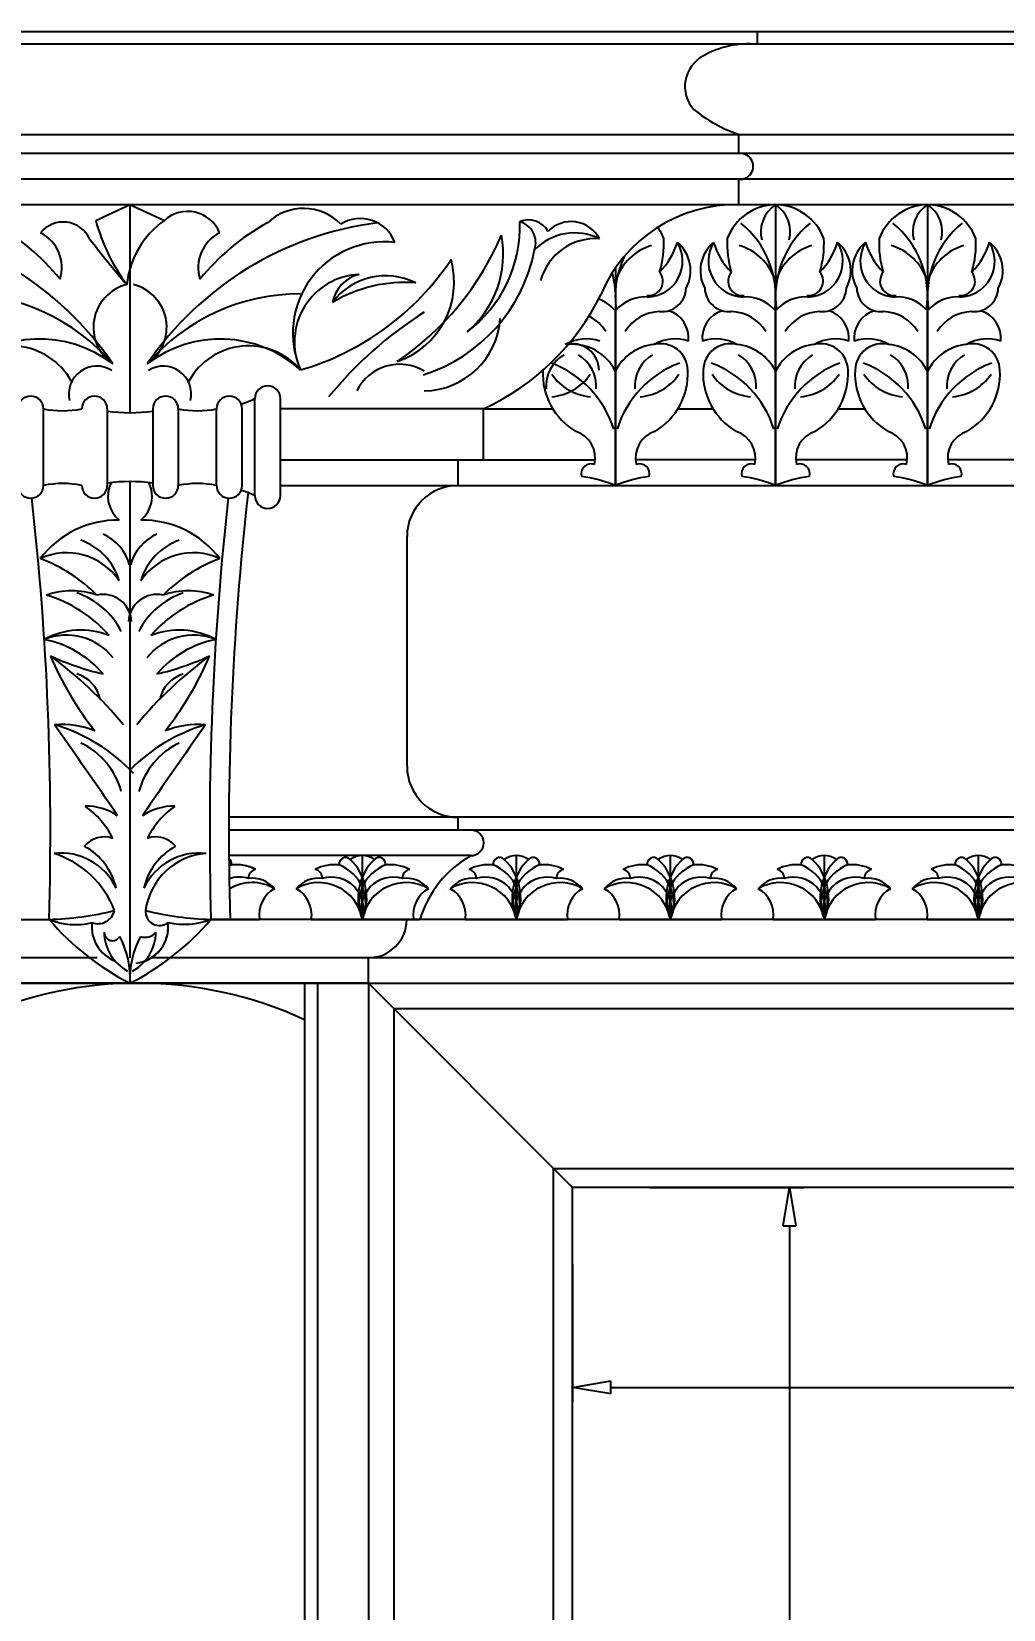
# Model space of a CAD drawing. Header units: millimetres. Extents: x 1155 to 2227, y 540 to 1342.
# Drawn here: x 1431.17 to 1450.22, y 1107.04 to 1137.94 of the extents above; entities that cross this region are included whole.
import ezdxf

# ---------------------------------------------------------------- set-up
doc = ezdxf.new("R2010")
doc.units = ezdxf.units.MM
doc.layers.add('dimension', color=4, linetype='Continuous')
doc.styles.get("Standard").update_dxf_attribs({"font": 'arial.ttf'})
doc.dimstyles.new('25', dxfattribs={"dimscale": 1.5, "dimtxt": 1, "dimasz": 0.5, "dimexe": 0.1875, "dimexo": 1, "dimgap": 0.125, "dimtad": 0, "dimtih": 1, "dimtoh": 1, "dimdec": 4, "dimzin": 4, "dimdsep": 46, "dimlunit": 4, "dimtxsty": 'Standard', "dimblk1": 'CLOSEDBLANK', "dimblk2": 'CLOSEDBLANK', "dimsah": 1, "dimcen": -1, "dimclrd": 256, "dimclre": 256, "dimclrt": 256, "dimadec": 0, "dimazin": 0, "dimtfac": 1, "dimtdec": 4, "dimtofl": 0, "dimtmove": 0, "dimatfit": 3, "dimldrblk": 'CLOSEDBLANK', "dimfxl": 1, "dimtolj": 1, "dimtzin": 4, "dimarcsym": 0})

# ---------------------------------------------------------------- blocks, each defined once
blk = doc.blocks.new('_CLOSEDBLANK')
at = {"color": 0, "linetype": 'ByBlock'}
for p, q in [((-1, 0.167), (0, 0)), ((-1, 0.167), (-1, -0.167)), ((0, 0), (-1, -0.167))]:
    blk.add_line(p, q, dxfattribs=at)
blk = doc.blocks.new('*D280')
at = {"layer": 'Defpoints', "color": 0, "transparency": 16777216}
for p in [(1506.365, 1142.233), (1411.683, 1137.945), (1506.365, 1137.695)]:
    blk.add_point(p, dxfattribs=at)
at = {"layer": 'dimension', "lineweight": -2, "transparency": 16777216}
for p, q in [((1411.683, 1139.445), (1411.683, 1142.515)), ((1506.365, 1139.195), (1506.365, 1142.515)), ((1412.433, 1142.233), (1455.213, 1142.233)), ((1505.615, 1142.233), (1462.835, 1142.233))]:
    blk.add_line(p, q, dxfattribs=at)
at = {"layer": 'dimension', "lineweight": -2, "transparency": 16777216, "xscale": 0.75, "yscale": 0.75, "zscale": 0.75, "rotation": 180}
blk.add_blockref('_CLOSEDBLANK', (1411.683, 1142.233), dxfattribs=at)
at = {"layer": 'dimension', "lineweight": -2, "transparency": 16777216, "xscale": 0.75, "yscale": 0.75, "zscale": 0.75}
blk.add_blockref('_CLOSEDBLANK', (1506.365, 1142.233), dxfattribs=at)
at = {"layer": 'dimension', "transparency": 16777216, "insert": (1459.024, 1142.233), "char_height": 1.5, "attachment_point": 5}
blk.add_mtext('\\A1;7\'-10{\\H1.000000x;\\S11/16;}"', dxfattribs=at)
blk = doc.blocks.new('*D284')
at = {"layer": 'Defpoints', "color": 0, "transparency": 16777216}
for p in [(1441.774, 1115.305), (1442.774, 1083.305), (1446.026, 1083.305)]:
    blk.add_point(p, dxfattribs=at)
at = {"layer": 'dimension', "lineweight": -2, "transparency": 16777216}
for p, q in [((1443.274, 1115.305), (1446.307, 1115.305)), ((1446.026, 1114.555), (1446.026, 1100.259)), ((1446.026, 1084.055), (1446.026, 1098.352)), ((1444.274, 1083.305), (1446.307, 1083.305))]:
    blk.add_line(p, q, dxfattribs=at)
at = {"layer": 'dimension', "lineweight": -2, "transparency": 16777216, "xscale": 0.75, "yscale": 0.75, "zscale": 0.75}
for p, rotation in [((1446.026, 1115.305), 90), ((1446.026, 1083.305), 270)]:
    blk.add_blockref('_CLOSEDBLANK', p, dxfattribs=dict(at, rotation=rotation))
at = {"layer": 'dimension', "transparency": 16777216, "insert": (1446.026, 1099.305), "char_height": 1.5, "attachment_point": 5}
blk.add_mtext('\\A1;2\'-8"', dxfattribs=at)
blk = doc.blocks.new('*D285')
at = {"layer": 'Defpoints', "color": 0, "transparency": 16777216}
for p in [(1441.774, 1115.305), (1476.274, 1115.305), (1476.274, 1111.392)]:
    blk.add_point(p, dxfattribs=at)
at = {"layer": 'dimension', "lineweight": -2, "transparency": 16777216}
for p, q in [((1441.774, 1113.805), (1441.774, 1111.111)), ((1476.274, 1113.805), (1476.274, 1111.111)), ((1442.524, 1111.392), (1455.7, 1111.392)), ((1475.524, 1111.392), (1462.348, 1111.392))]:
    blk.add_line(p, q, dxfattribs=at)
at = {"layer": 'dimension', "lineweight": -2, "transparency": 16777216, "xscale": 0.75, "yscale": 0.75, "zscale": 0.75, "rotation": 180}
blk.add_blockref('_CLOSEDBLANK', (1441.774, 1111.392), dxfattribs=at)
at = {"layer": 'dimension', "lineweight": -2, "transparency": 16777216, "xscale": 0.75, "yscale": 0.75, "zscale": 0.75}
blk.add_blockref('_CLOSEDBLANK', (1476.274, 1111.392), dxfattribs=at)
at = {"layer": 'dimension', "transparency": 16777216, "insert": (1459.024, 1111.392), "char_height": 1.5, "attachment_point": 5}
blk.add_mtext('\\A1;2\'-10{\\H1.000000x;\\S1/2;}"', dxfattribs=at)

msp = doc.modelspace()

# ---------------------------------------------------------------- linework, layer by layer
at = {"color": 0}
for p, q in [((1411.68296, 1137.94461), (1506.36505, 1137.94461)), ((1445.39807, 1137.69461), (1445.39807, 1137.94461)), ((1506.36505, 1137.69461), (1411.68296, 1137.69461)), ((1412.05105, 1135.93049), (1505.99695, 1135.93049)), ((1445.02998, 1135.55549), (1445.02998, 1135.93049)), ((1505.99695, 1135.55549), (1412.05105, 1135.55549)), ((1505.99695, 1135.05549), (1412.05105, 1135.05549)), ((1445.02998, 1134.55549), (1445.02998, 1135.05549)), ((1412.05105, 1134.55549), (1505.99695, 1134.55549)), ((1433.10228, 1130.47973), (1433.10228, 1134.55549)), ((1445.75195, 1134.55549), (1445.75195, 1129.05549)), ((1448.72883, 1134.55549), (1448.72883, 1129.05549)), ((1442.61259, 1133.31388), (1442.61259, 1129.05549)), ((1442.61259, 1129.05549), (1442.61259, 1132.49206)), ((1445.75195, 1129.05549), (1445.75195, 1132.49206)), ((1448.72883, 1129.05549), (1448.72883, 1132.49206)), ((1435.5486, 1128.85549), (1435.5486, 1130.75549)), ((1436.0486, 1128.85549), (1436.0486, 1130.75549)), ((1431.40597, 1129.05549), (1431.40597, 1130.55549)), ((1432.65597, 1130.55549), (1432.65597, 1129.05549)), ((1433.5486, 1130.55549), (1433.5486, 1129.05549)), ((1434.0486, 1130.55549), (1434.0486, 1129.05549)), ((1434.7986, 1129.05549), (1434.7986, 1130.55549)), ((1435.2986, 1129.05549), (1435.2986, 1130.55549)), ((1440.02998, 1130.55549), (1436.0486, 1130.55549)), ((1440.02998, 1129.55549), (1440.02998, 1130.55549)), ((1440.02998, 1130.55549), (1441.38671, 1130.55549)), ((1443.83846, 1130.55549), (1444.52607, 1130.55549)), ((1446.97782, 1130.55549), (1447.50295, 1130.55549)), ((1436.0486, 1129.55549), (1440.02998, 1129.55549)), ((1439.52998, 1129.05549), (1439.52998, 1129.55549)), ((1440.02998, 1129.55549), (1442.21633, 1129.55549)), ((1445.35569, 1129.55549), (1443.00884, 1129.55549)), ((1448.33257, 1129.55549), (1446.1482, 1129.55549)), ((1451.30945, 1129.55549), (1449.12508, 1129.55549)), ((1433.10228, 1119.80549), (1433.10228, 1129.13125)), ((1433.10228, 1119.80549), (1433.10228, 1129.05549)), ((1433.10228, 1119.80549), (1433.10228, 1129.05549)), ((1433.10228, 1119.80549), (1433.10228, 1129.05549)), ((1436.0486, 1129.05549), (1481.99941, 1129.05549)), ((1438.52998, 1123.55549), (1438.52998, 1128.05549)), ((1483.0096, 1122.55549), (1435.03841, 1122.55549)), ((1439.52998, 1122.30549), (1439.52998, 1122.55549)), ((1483.01023, 1122.30549), (1435.03777, 1122.30549)), ((1439.78198, 1122.30549), (1439.52998, 1122.30549)), ((1439.78198, 1121.80549), (1435.03971, 1121.80549)), ((1437.65462, 1120.55549), (1437.65462, 1121.80549)), ((1437.65462, 1120.55549), (1437.65462, 1121.80549)), ((1437.65462, 1120.55549), (1437.65462, 1121.80549)), ((1439.40551, 1121.80549), (1439.40551, 1121.80549)), ((1440.67222, 1120.55549), (1440.67222, 1121.80549)), ((1440.67222, 1120.55549), (1440.67222, 1121.80549)), ((1440.67222, 1120.55549), (1440.67222, 1121.80549)), ((1443.68981, 1120.55549), (1443.68981, 1121.80549)), ((1443.68981, 1120.55549), (1443.68981, 1121.80549)), ((1443.68981, 1120.55549), (1443.68981, 1121.80549)), ((1446.70741, 1120.55549), (1446.70741, 1121.80549)), ((1446.70741, 1120.55549), (1446.70741, 1121.80549)), ((1446.70741, 1120.55549), (1446.70741, 1121.80549)), ((1449.725, 1120.55549), (1449.725, 1121.80549)), ((1449.725, 1120.55549), (1449.725, 1121.80549)), ((1449.725, 1120.55549), (1449.725, 1121.80549)), ((1432.88703, 1121.05549), (1432.88703, 1121.05549)), ((1435.90462, 1121.05549), (1435.90462, 1121.05549)), ((1438.92222, 1121.05549), (1438.92222, 1121.05549)), ((1439.274, 1121.05549), (1439.274, 1121.05549)), ((1441.93981, 1121.05549), (1441.93981, 1121.05549)), ((1444.95741, 1121.05549), (1444.95741, 1121.05549)), ((1447.975, 1121.05549), (1447.975, 1121.05549)), ((1418.54905, 1120.55549), (1431.51636, 1120.55549)), ((1434.63703, 1120.55549), (1435.63703, 1120.55549)), ((1484.07004, 1120.55549), (1434.6882, 1120.55549)), ((1436.65462, 1120.55549), (1436.40462, 1120.55549)), ((1436.65462, 1120.55549), (1438.65462, 1120.55549)), ((1438.524, 1120.55549), (1438.774, 1120.55549)), ((1439.67222, 1120.55549), (1439.42222, 1120.55549)), ((1439.67222, 1120.55549), (1441.67222, 1120.55549)), ((1442.68981, 1120.55549), (1442.43981, 1120.55549)), ((1442.68981, 1120.55549), (1444.68981, 1120.55549)), ((1445.70741, 1120.55549), (1445.45741, 1120.55549)), ((1445.70741, 1120.55549), (1447.70741, 1120.55549)), ((1448.725, 1120.55549), (1448.475, 1120.55549)), ((1448.725, 1120.55549), (1450.725, 1120.55549)), ((1432.45729, 1119.80549), (1419.29905, 1119.80549)), ((1484.30073, 1119.80549), (1433.52077, 1119.80549)), ((1437.774, 1119.30549), (1437.774, 1119.80549)), ((1428.79905, 1119.30549), (1476.274, 1119.30549)), ((1437.774, 1119.30549), (1430.79905, 1119.30549)), ((1436.524, 1119.30549), (1436.524, 1076.19001)), ((1436.774, 1119.30549), (1436.774, 1075.80581)), ((1437.774, 1119.30549), (1441.774, 1115.30549)), ((1437.774, 1119.30549), (1437.774, 1075.80581)), ((1437.78198, 1119.30549), (1446.78198, 1119.30549)), ((1437.78198, 1119.30549), (1446.78198, 1119.30549)), ((1479.774, 1118.80549), (1438.274, 1118.80549)), ((1438.274, 1118.80549), (1438.274, 1075.80581)), ((1441.399, 1115.68049), (1476.649, 1115.68049)), ((1441.399, 1075.80581), (1441.399, 1115.68049)), ((1476.274, 1115.30549), (1441.774, 1115.30549)), ((1441.774, 1083.30549), (1441.774, 1115.30549)), ((1441.774, 1076.80549), (1441.774, 1115.30549))]:
    msp.add_line(p, q, dxfattribs=at)
for centre, radius, start, end in [((1445.22075, 1135.93708), 1.76645, 84.238686, 120.009974), ((1444.64481, 1136.87217), 0.66938, 117.351742, 222.675348), ((1445.95531, 1138.62685), 2.85072, 230.776612, 251.058776), ((1445.06123, 1135.30549), 0.25195, 262.874984, 97.125016), ((1422.24878, 1157.33028), 25.22874, 293.798929, 295.480482), ((1443.95578, 1157.33028), 25.22874, 244.519518, 246.201071), ((1436.50041, 1133.4475), 1.03215, 44.733959, 133.279103), ((1444.9809, 1131.67693), 2.87898, 89.02325, 157.249367), ((1445.77249, 1133.51749), 1.03821, 91.133942, 158.684675), ((1446.10143, 1134.02123), 0.63842, 123.190165, 194.307184), ((1445.7314, 1133.51749), 1.03821, 21.315325, 88.866058), ((1445.40247, 1134.02123), 0.63842, 345.692816, 56.809835), ((1448.74937, 1133.51749), 1.03821, 91.133942, 158.684675), ((1449.07831, 1134.02123), 0.63842, 123.190165, 194.307184), ((1448.70828, 1133.51749), 1.03821, 21.315325, 88.866058), ((1448.37935, 1134.02123), 0.63842, 345.692816, 56.809835), ((1427.44456, 1127.8133), 6.43629, 34.25337, 82.806291), ((1428.26443, 1130.29424), 4.45618, 38.912856, 61.192141), ((1431.79088, 1133.64076), 0.57307, 25.403851, 140.499109), ((1436.14889, 1135.26653), 3.85684, 195.33085, 216.197203), ((1434.81081, 1132.79271), 1.78515, 125.456554, 173.693242), ((1438.76001, 1127.8133), 6.43629, 97.193709, 145.74663), ((1434.23058, 1133.7458), 0.677, 22.538088, 132.264066), ((1437.94013, 1130.29424), 4.45618, 118.807859, 141.087144), ((1437.61548, 1133.56218), 0.72115, 20.415167, 121.97216), ((1438.15923, 1134.12762), 2.58235, 306.828429, 2.09071), ((1440.90852, 1133.81301), 0.44223, 29.424837, 112.417774), ((1440.62106, 1133.80772), 0.43081, 341.365697, 73.990867), ((1441.74582, 1133.59541), 0.6273, 27.65854, 136.114403), ((1443.88383, 1132.75121), 1.86973, 352.032881, 50.503631), ((1447.62007, 1132.75121), 1.86973, 129.496369, 187.967119), ((1446.86071, 1132.75121), 1.86973, 352.032881, 50.503631), ((1450.59695, 1132.75121), 1.86973, 129.496369, 187.967119), ((1430.99802, 1133.32153), 0.76844, 342.724746, 62.848961), ((1452.7605, 1149.7249), 25.86763, 217.754711, 220.315025), ((1435.20654, 1133.32153), 0.76844, 117.151039, 197.275254), ((1438.08101, 1132.03662), 1.78951, 83.25061, 203.700822), ((1435.16819, 1136.17807), 5.66488, 304.039859, 336.920618), ((1438.41675, 1133.58575), 1.99779, 310.234187, 10.721337), ((1441.81403, 1132.90488), 1.09606, 63.596635, 135.723151), ((1442.22423, 1132.77254), 1.11674, 86.035751, 164.529265), ((1443.22663, 1133.44833), 0.70378, 271.389679, 31.461111), ((1442.59204, 1133.51749), 1.03821, 21.315325, 34.879838), ((1441.65412, 1133.78787), 1.90811, 343.118332, 3.214794), ((1442.49018, 1134.21832), 1.3961, 315.15293, 343.236545), ((1443.36651, 1133.26117), 0.72074, 331.587373, 50.293636), ((1444.99803, 1133.26117), 0.72074, 129.706364, 208.412627), ((1445.13791, 1133.44833), 0.70378, 148.538889, 268.610321), ((1445.87436, 1134.21832), 1.3961, 196.763455, 224.84707), ((1446.71042, 1133.78787), 1.90811, 176.785206, 196.881668), ((1446.36599, 1133.44833), 0.70378, 271.389679, 31.461111), ((1444.79348, 1133.78787), 1.90811, 343.118332, 3.214794), ((1445.62954, 1134.21832), 1.3961, 315.15293, 343.236545), ((1446.50587, 1133.26117), 0.72074, 331.587373, 50.293636), ((1447.97491, 1133.26117), 0.72074, 129.706364, 208.412627), ((1448.11479, 1133.44833), 0.70378, 148.538889, 268.610321), ((1448.85124, 1134.21832), 1.3961, 196.763455, 224.84707), ((1449.6873, 1133.78787), 1.90811, 176.785206, 196.881668), ((1449.34287, 1133.44833), 0.70378, 271.389679, 31.461111), ((1447.77036, 1133.78787), 1.90811, 343.118332, 3.214794), ((1448.60642, 1134.21832), 1.3961, 315.15293, 343.236545), ((1449.48275, 1133.26117), 0.72074, 331.587373, 50.293636), ((1437.87926, 1134.27973), 3.20847, 287.481508, 349.046279), ((1444.48071, 1132.75121), 1.86973, 155.092817, 187.967119), ((1443.608, 1132.7589), 1.034, 106.004017, 161.224147), ((1444.75654, 1132.7589), 1.034, 18.775853, 73.995983), ((1446.74736, 1132.7589), 1.034, 106.004017, 161.224147), ((1447.73342, 1132.7589), 1.034, 18.775853, 73.995983), ((1449.72424, 1132.7589), 1.034, 106.004017, 161.224147), ((1434.94894, 1136.45478), 5.35015, 286.209426, 326.200093), ((1437.80627, 1133.04258), 1.6473, 288.876433, 15.345514), ((1440.74447, 1132.75121), 1.86973, 2.37892, 14.665214), ((1443.26288, 1133.0551), 0.28118, 262.731829, 39.449804), ((1445.10166, 1133.0551), 0.28118, 140.550196, 277.268171), ((1446.40224, 1133.0551), 0.28118, 262.731829, 39.449804), ((1448.07854, 1133.0551), 0.28118, 140.550196, 277.268171), ((1449.37912, 1133.0551), 0.28118, 262.731829, 39.449804), ((1433.24751, 1132.15162), 0.86338, 104.149094, 235.983604), ((1432.95705, 1132.15162), 0.86338, 304.016396, 75.850906), ((1437.65172, 1131.86347), 1.32691, 92.500658, 204.305675), ((1437.75055, 1132.51215), 0.69487, 103.034891, 169.619265), ((1438.10932, 1131.86558), 1.2969, 62.934981, 143.480876), ((1438.46895, 1130.33327), 2.69706, 85.097966, 121.317891), ((1443.5225, 1132.93705), 0.4783, 264.902508, 357.745568), ((1444.84204, 1132.93705), 0.4783, 182.254432, 275.097492), ((1446.66186, 1132.93705), 0.4783, 264.902508, 357.745568), ((1447.81892, 1132.93705), 0.4783, 182.254432, 275.097492), ((1449.63874, 1132.93705), 0.4783, 264.902508, 357.745568), ((1429.77071, 1128.84995), 3.95606, 40.820336, 90.124223), ((1436.43385, 1128.84995), 3.95606, 89.875777, 139.179664), ((1436.43385, 1128.84995), 3.95606, 89.875777, 139.179664), ((1438.02357, 1134.91356), 4.79775, 294.720788, 333.733016), ((1442.03821, 1132.00884), 0.7381, 40.895282, 70.642012), ((1443.18696, 1132.00884), 0.7381, 85.591499, 139.104718), ((1445.17758, 1132.00884), 0.7381, 40.895282, 94.408501), ((1446.32632, 1132.00884), 0.7381, 85.591499, 139.104718), ((1448.15446, 1132.00884), 0.7381, 40.895282, 94.408501), ((1449.3032, 1132.00884), 0.7381, 85.591499, 139.104718), ((1442.89722, 1126.00219), 7.59961, 122.017537, 140.96441), ((1438.84226, 1132.42469), 1.51778, 270.974204, 356.235435), ((1441.72729, 1131.64974), 0.8111, 30.980606, 63.14508), ((1443.49788, 1131.64974), 0.8111, 91.263377, 149.019394), ((1443.48656, 1131.93881), 0.56352, 353.882595, 72.769984), ((1444.87798, 1131.93881), 0.56352, 107.230016, 186.117405), ((1444.86665, 1131.64974), 0.8111, 30.980606, 88.736623), ((1446.63725, 1131.64974), 0.8111, 91.263377, 149.019394), ((1446.62592, 1131.93881), 0.56352, 353.882595, 72.769984), ((1447.85486, 1131.93881), 0.56352, 107.230016, 186.117405), ((1447.84353, 1131.64974), 0.8111, 30.980606, 88.736623), ((1449.61413, 1131.64974), 0.8111, 91.263377, 149.019394), ((1449.6028, 1131.93881), 0.56352, 353.882595, 72.769984), ((1431.3345, 1129.57588), 2.34626, 52.447728, 132.07954), ((1430.78017, 1130.4512), 1.33661, 29.076696, 139.610182), ((1434.87006, 1129.57588), 2.34626, 47.92046, 127.552272), ((1434.87006, 1129.57588), 2.34626, 47.92046, 127.552272), ((1435.42439, 1130.4512), 1.33661, 40.389818, 150.923304), ((1435.42439, 1130.4512), 1.33661, 40.389818, 150.923304), ((1442.03803, 1131.12186), 0.8041, 70.268869, 120.328261), ((1441.75833, 1131.29463), 0.53638, 1.697813, 103.623138), ((1441.75455, 1130.86056), 0.96072, 26.918806, 93.852415), ((1443.47062, 1130.86056), 0.96072, 96.050101, 153.081194), ((1443.7754, 1131.12186), 0.8041, 70.268869, 120.328261), ((1443.4957, 1131.29463), 0.53638, 1.697813, 103.623138), ((1444.58914, 1131.12186), 0.8041, 59.671739, 109.731131), ((1444.86884, 1131.29463), 0.53638, 76.376862, 178.302187), ((1444.89392, 1130.86056), 0.96072, 26.918806, 83.949899), ((1446.60998, 1130.86056), 0.96072, 96.050101, 153.081194), ((1446.91476, 1131.12186), 0.8041, 70.268869, 120.328261), ((1446.63506, 1131.29463), 0.53638, 1.697813, 103.623138), ((1447.56602, 1131.12186), 0.8041, 59.671739, 109.731131), ((1447.84572, 1131.29463), 0.53638, 76.376862, 178.302187), ((1447.8708, 1130.86056), 0.96072, 26.918806, 83.949899), ((1449.58686, 1130.86056), 0.96072, 96.050101, 153.081194), ((1449.89164, 1131.12186), 0.8041, 70.268869, 120.328261), ((1449.61194, 1131.29463), 0.53638, 1.697813, 103.623138), ((1432.45158, 1130.84274), 0.54939, 58.038012, 193.104435), ((1433.75298, 1130.84274), 0.54939, 346.895565, 121.961988), ((1438.38357, 1130.49367), 0.93412, 58.757003, 153.728755), ((1441.9632, 1130.99903), 0.71137, 120.647734, 184.069144), ((1440.64676, 1129.55301), 2.02618, 17.443867, 69.63763), ((1441.5246, 1130.99903), 0.71137, 355.930856, 59.352266), ((1444.57842, 1129.55301), 2.02618, 110.36237, 162.556133), ((1443.70057, 1130.99903), 0.71137, 120.647734, 184.069144), ((1443.78612, 1129.55301), 2.02618, 17.443867, 69.63763), ((1444.66397, 1130.99903), 0.71137, 355.930856, 59.352266), ((1447.71778, 1129.55301), 2.02618, 110.36237, 162.556133), ((1446.83993, 1130.99903), 0.71137, 120.647734, 184.069144), ((1446.763, 1129.55301), 2.02618, 17.443867, 69.63763), ((1447.64085, 1130.99903), 0.71137, 355.930856, 59.352266), ((1450.69466, 1129.55301), 2.02618, 110.36237, 162.556133), ((1449.81681, 1130.99903), 0.71137, 120.647734, 184.069144), ((1442.49843, 1131.24251), 1.30687, 176.947429, 239.717414), ((1441.2746, 1131.81483), 1.02728, 275.007691, 325.479458), ((1442.21321, 1131.81483), 1.02728, 214.520542, 264.992309), ((1443.01197, 1131.81483), 1.02728, 275.007691, 325.479458), ((1442.72674, 1131.24251), 1.30687, 300.282586, 2.983372), ((1445.63779, 1131.24251), 1.30687, 177.016628, 239.717414), ((1445.35257, 1131.81483), 1.02728, 214.520542, 264.992309), ((1446.15133, 1131.81483), 1.02728, 275.007691, 325.479458), ((1445.86611, 1131.24251), 1.30687, 300.282586, 2.983372), ((1448.61467, 1131.24251), 1.30687, 177.016628, 239.717414), ((1448.32945, 1131.81483), 1.02728, 214.520542, 264.992309), ((1449.12821, 1131.81483), 1.02728, 275.007691, 325.479458), ((1448.84299, 1131.24251), 1.30687, 300.282586, 2.983372), ((1431.15597, 1130.55549), 0.25, 0, 180), ((1432.40597, 1130.55549), 0.25, 0, 180), ((1432.40597, 1130.55549), 0.25, 0, 180), ((1432.40597, 1130.55549), 0.25, 0, 180), ((1433.7986, 1130.55549), 0.25, 0, 180), ((1433.7986, 1130.55549), 0.25, 0, 180), ((1433.7986, 1130.55549), 0.25, 0, 180), ((1435.0486, 1130.55549), 0.25, 0, 180), ((1435.0486, 1130.55549), 0.25, 0, 180), ((1434.8803, 1132.07789), 1.48168, 285.634778, 296.810511), ((1434.8803, 1132.07789), 1.48168, 285.634778, 296.810511), ((1435.7986, 1130.75549), 0.25, 0, 180), ((1435.7986, 1130.75549), 0.25, 0, 180), ((1431.78097, 1132.4175), 1.8994, 258.613236, 281.386764), ((1433.10228, 1133.71767), 3.23794, 262.07718, 277.92282), ((1434.4236, 1132.4175), 1.8994, 258.613236, 281.386764), ((1434.4236, 1132.4175), 1.8994, 258.613236, 281.386764), ((1441.67247, 1129.59487), 0.54528, 346.532421, 72.171583), ((1443.5527, 1129.59487), 0.54528, 107.828417, 193.467579), ((1444.81184, 1129.59487), 0.54528, 346.532421, 72.171583), ((1446.69206, 1129.59487), 0.54528, 107.828417, 193.467579), ((1447.78872, 1129.59487), 0.54528, 346.532421, 72.171583), ((1449.66894, 1129.59487), 0.54528, 107.828417, 193.467579), ((1442.13757, 1129.28432), 0.19479, 70.44567, 195.714709), ((1441.52803, 1126.30906), 2.95282, 68.451057, 81.782804), ((1443.69715, 1126.30906), 2.95282, 98.217196, 111.548943), ((1443.08761, 1129.28432), 0.19479, 344.285291, 109.55433), ((1445.27693, 1129.28432), 0.19479, 70.44567, 195.714709), ((1444.66739, 1126.30906), 2.95282, 68.451057, 81.782804), ((1446.83651, 1126.30906), 2.95282, 98.217196, 111.548943), ((1446.22697, 1129.28432), 0.19479, 344.285291, 109.55433), ((1448.25381, 1129.28432), 0.19479, 70.44567, 195.714709), ((1447.64427, 1126.30906), 2.95282, 68.451057, 81.782804), ((1449.81339, 1126.30906), 2.95282, 98.217196, 111.548943), ((1449.20385, 1129.28432), 0.19479, 344.285291, 109.55433), ((1431.15597, 1129.05549), 0.25, 180, 0), ((1431.15597, 1129.05549), 0.25, 180, 0), ((1431.78097, 1127.19348), 1.8994, 78.613236, 101.386764), ((1432.40597, 1129.05549), 0.25, 180, 0), ((1432.40597, 1129.05549), 0.25, 180, 0), ((1433.10228, 1125.89331), 3.23794, 82.07718, 97.92282), ((1433.10228, 1125.89331), 3.23794, 82.07718, 97.92282), ((1433.26438, 1128.84223), 0.59537, 153.262803, 231.264279), ((1432.94018, 1128.84223), 0.59537, 308.735721, 26.737197), ((1433.7986, 1129.05549), 0.25, 180, 0), ((1433.7986, 1129.05549), 0.25, 180, 0), ((1433.7986, 1129.05549), 0.25, 180, 0), ((1433.7986, 1129.05549), 0.25, 180, 0), ((1433.7986, 1129.05549), 0.25, 180, 0), ((1433.7986, 1129.05549), 0.25, 180, 0), ((1433.7986, 1129.05549), 0.25, 180, 0), ((1433.7986, 1129.05549), 0.25, 180, 0), ((1434.4236, 1127.19348), 1.8994, 78.613236, 101.386764), ((1434.4236, 1127.19348), 1.8994, 78.613236, 101.386764), ((1434.4236, 1127.19348), 1.8994, 78.613236, 101.386764), ((1435.0486, 1129.05549), 0.25, 180, 0), ((1435.0486, 1129.05549), 0.25, 180, 0), ((1435.0486, 1129.05549), 0.25, 180, 0), ((1435.0486, 1129.05549), 0.25, 180, 0), ((1493.27175, 1122.28215), 58.23399, 173.460529, 181.699088), ((1434.8803, 1127.53309), 1.48168, 63.189489, 74.365222), ((1434.8803, 1127.53309), 1.48168, 63.189489, 74.365222), ((1439.52998, 1128.05549), 1, 90, 180), ((1372.93281, 1122.28215), 58.60899, 358.311786, 6.391337), ((1493.27175, 1122.28215), 58.60899, 173.608663, 181.688214), ((1493.27175, 1122.28215), 58.60899, 173.608663, 181.688214), ((1493.27175, 1122.28215), 58.60899, 173.608663, 181.688214), ((1435.7986, 1128.85549), 0.25, 180, 0), ((1435.7986, 1128.85549), 0.25, 180, 0), ((1432.86956, 1126.45559), 1.92236, 89.335899, 142.565387), ((1433.335, 1126.45559), 1.92236, 37.434613, 90.664101), ((1433.335, 1126.45559), 1.92236, 37.434613, 90.664101), ((1431.74279, 1126.85245), 1.19677, 16.234118, 70.710832), ((1432.20504, 1127.25658), 0.9202, 15.574396, 66.279583), ((1433.99952, 1127.25658), 0.9202, 113.720417, 164.425604), ((1434.46177, 1126.85245), 1.19677, 109.289168, 163.765882), ((1431.85936, 1126.49096), 1.2452, 33.986277, 114.493231), ((1434.34521, 1126.49096), 1.2452, 65.506769, 146.013723), ((1430.24219, 1124.69344), 3.13063, 45.029015, 69.410924), ((1435.96237, 1124.69344), 3.13063, 110.589076, 134.970985), ((1435.96237, 1124.69344), 3.13063, 110.589076, 134.970985), ((1431.95916, 1125.45933), 1.53133, 71.117119, 108.882881), ((1430.71603, 1124.39861), 2.61861, 41.00312, 73.412938), ((1431.59054, 1125.52858), 1.49619, 26.485411, 71.754833), ((1432.57349, 1126.36457), 0.5565, 2.826425, 102.319472), ((1433.63107, 1126.36457), 0.5565, 77.680528, 177.173575), ((1434.61402, 1125.52858), 1.49619, 108.245167, 153.514589), ((1435.48853, 1124.39861), 2.61861, 106.587062, 138.99688), ((1435.48853, 1124.39861), 2.61861, 106.587062, 138.99688), ((1434.2454, 1125.45933), 1.53133, 71.117119, 108.882881), ((1434.2454, 1125.45933), 1.53133, 71.117119, 108.882881), ((1432.14083, 1124.73621), 1.48652, 68.226882, 118.906453), ((1431.85936, 1124.96348), 1.15958, 38.138859, 112.143912), ((1434.34521, 1124.96348), 1.15958, 67.856088, 141.861141), ((1434.06373, 1124.73621), 1.48652, 61.093547, 111.773118), ((1434.06373, 1124.73621), 1.48652, 61.093547, 111.773118), ((1431.03588, 1124.05454), 2.02028, 40.36448, 78.973881), ((1435.16868, 1124.05454), 2.02028, 101.026119, 139.63552), ((1435.16868, 1124.05454), 2.02028, 101.026119, 139.63552), ((1437.25125, 1128.1161), 6.19199, 202.791533, 218.620341), ((1433.86269, 1130.79376), 5.58132, 245.438775, 256.663116), ((1426.86183, 1119.33132), 7.91792, 39.505659, 53.759388), ((1439.34273, 1119.33132), 7.91792, 126.240612, 140.494341), ((1432.34187, 1130.79376), 5.58132, 283.336884, 294.561225), ((1432.34187, 1130.79376), 5.58132, 283.336884, 294.561225), ((1428.95331, 1128.1161), 6.19199, 321.379659, 337.208467), ((1428.95331, 1128.1161), 6.19199, 321.379659, 337.208467), ((1431.86913, 1124.72463), 0.66596, 12.73777, 73.437475), ((1434.33543, 1124.72463), 0.66596, 106.562525, 167.26223), ((1431.75955, 1122.56372), 1.80986, 68.819846, 94.362331), ((1334.00046, 1055.20311), 119.64018, 34.27929, 35.317748), ((1430.64375, 1121.04467), 3.46462, 43.169542, 73.601247), ((1435.56081, 1121.04467), 3.46462, 106.398753, 135.203232), ((1532.20411, 1055.20311), 119.64018, 144.682252, 145.72071), ((1532.20411, 1055.20311), 119.64018, 144.682252, 145.72071), ((1434.44501, 1122.56372), 1.80986, 85.637669, 111.180154), ((1434.44501, 1122.56372), 1.80986, 85.637669, 111.180154), ((1431.50796, 1122.68051), 1.47165, 14.964842, 64.646301), ((1434.6966, 1122.68051), 1.47165, 115.353699, 165.035158), ((1439.52998, 1123.55549), 1, 180, 270), ((1432.24724, 1121.68071), 1.09426, 55.985389, 91.276232), ((1431.24166, 1121.38778), 1.69891, 26.404505, 54.721769), ((1433.95733, 1121.68071), 1.09426, 88.723768, 124.014611), ((1433.95733, 1121.68071), 1.09426, 88.723768, 124.014611), ((1433.95733, 1121.68071), 1.09426, 88.723768, 124.014611), ((1434.9629, 1121.38778), 1.69891, 125.278231, 153.595495), ((1434.9629, 1121.38778), 1.69891, 125.278231, 153.595495), ((1434.9629, 1121.38778), 1.69891, 125.278231, 153.595495), ((1432.59516, 1121.68384), 0.48927, 69.895496, 141.510606), ((1433.6094, 1121.68384), 0.48927, 38.489394, 110.104504), ((1433.6094, 1121.68384), 0.48927, 38.489394, 110.104504), ((1433.6094, 1121.68384), 0.48927, 38.489394, 110.104504), ((1439.78198, 1122.05549), 0.25, 270, 90), ((1431.74267, 1120.64778), 1.20795, 25.623784, 96.173273), ((1431.02609, 1120.04019), 1.90132, 21.258303, 72.027361), ((1431.59618, 1120.87811), 1.26969, 13.298994, 60.976588), ((1434.60838, 1120.87811), 1.26969, 119.023412, 166.701006), ((1434.60838, 1120.87811), 1.26969, 119.023412, 166.701006), ((1434.60838, 1120.87811), 1.26969, 119.023412, 166.701006), ((1434.46189, 1120.64778), 1.20795, 83.826727, 154.376216), ((1434.46189, 1120.64778), 1.20795, 83.826727, 154.376216), ((1434.46189, 1120.64778), 1.20795, 83.826727, 154.376216), ((1434.68864, 1120.55895), 1.29341, 94.293996, 172.42034), ((1434.68864, 1120.55895), 1.29341, 94.293996, 172.42034), ((1437.32658, 1121.64018), 0.12831, 45.047105, 188.082998), ((1437.65462, 1121.39008), 0.41541, 55.148038, 124.851962), ((1437.65462, 1121.39008), 0.41541, 55.148038, 124.851962), ((1437.98266, 1121.64018), 0.12831, 351.917002, 134.952895), ((1437.98266, 1121.64018), 0.12831, 351.917002, 134.952895), ((1440.84336, 1119.93139), 2.15379, 119.524598, 163.155786), ((1440.34417, 1121.64018), 0.12831, 45.047105, 188.082998), ((1440.67222, 1121.39008), 0.41541, 55.148038, 124.851962), ((1440.67222, 1121.39008), 0.41541, 55.148038, 124.851962), ((1441.00026, 1121.64018), 0.12831, 351.917002, 134.952895), ((1441.00026, 1121.64018), 0.12831, 351.917002, 134.952895), ((1443.36177, 1121.64018), 0.12831, 45.047105, 188.082998), ((1443.68981, 1121.39008), 0.41541, 55.148038, 124.851962), ((1443.68981, 1121.39008), 0.41541, 55.148038, 124.851962), ((1444.01785, 1121.64018), 0.12831, 351.917002, 134.952895), ((1444.01785, 1121.64018), 0.12831, 351.917002, 134.952895), ((1446.37936, 1121.64018), 0.12831, 45.047105, 188.082998), ((1446.70741, 1121.39008), 0.41541, 55.148038, 124.851962), ((1446.70741, 1121.39008), 0.41541, 55.148038, 124.851962), ((1447.03545, 1121.64018), 0.12831, 351.917002, 134.952895), ((1447.03545, 1121.64018), 0.12831, 351.917002, 134.952895), ((1449.39696, 1121.64018), 0.12831, 45.047105, 188.082998), ((1449.725, 1121.39008), 0.41541, 55.148038, 124.851962), ((1449.725, 1121.39008), 0.41541, 55.148038, 124.851962), ((1450.05304, 1121.64018), 0.12831, 351.917002, 134.952895), ((1450.05304, 1121.64018), 0.12831, 351.917002, 134.952895), ((1434.96507, 1121.64018), 0.12831, 351.917002, 54.130393), ((1435.18647, 1120.81461), 0.81302, 62.334979, 100.265092), ((1435.18647, 1120.81461), 0.81302, 62.334979, 96.665654), ((1435.59161, 1121.37063), 0.16637, 99.56543, 183.51969), ((1435.59161, 1121.37063), 0.16637, 99.56543, 183.51969), ((1437.10517, 1120.81461), 0.81302, 83.334346, 117.665021), ((1436.70004, 1121.37063), 0.16637, 356.48031, 80.43457), ((1436.91862, 1120.87188), 0.80112, 336.737868, 69.472302), ((1436.68443, 1120.97127), 1.05553, 336.802137, 46.032557), ((1438.62482, 1120.97127), 1.05553, 133.967443, 203.197863), ((1438.39062, 1120.87188), 0.80112, 110.527698, 203.262132), ((1438.20407, 1120.81461), 0.81302, 62.334979, 96.665654), ((1438.20407, 1120.81461), 0.81302, 62.334979, 96.665654), ((1438.6092, 1121.37063), 0.16637, 99.56543, 183.51969), ((1438.6092, 1121.37063), 0.16637, 99.56543, 183.51969), ((1440.12277, 1120.81461), 0.81302, 83.334346, 117.665021), ((1439.71763, 1121.37063), 0.16637, 356.48031, 80.43457), ((1439.93622, 1120.87188), 0.80112, 336.737868, 69.472302), ((1439.70202, 1120.97127), 1.05553, 336.802137, 46.032557), ((1441.64241, 1120.97127), 1.05553, 133.967443, 203.197863), ((1441.40821, 1120.87188), 0.80112, 110.527698, 203.262132), ((1441.22166, 1120.81461), 0.81302, 62.334979, 96.665654), ((1441.22166, 1120.81461), 0.81302, 62.334979, 96.665654), ((1441.6268, 1121.37063), 0.16637, 99.56543, 183.51969), ((1441.6268, 1121.37063), 0.16637, 99.56543, 183.51969), ((1443.14036, 1120.81461), 0.81302, 83.334346, 117.665021), ((1442.73523, 1121.37063), 0.16637, 356.48031, 80.43457), ((1442.95381, 1120.87188), 0.80112, 336.737868, 69.472302), ((1442.71962, 1120.97127), 1.05553, 336.802137, 46.032557), ((1444.66001, 1120.97127), 1.05553, 133.967443, 203.197863), ((1444.42581, 1120.87188), 0.80112, 110.527698, 203.262132), ((1444.23926, 1120.81461), 0.81302, 62.334979, 96.665654), ((1444.23926, 1120.81461), 0.81302, 62.334979, 96.665654), ((1444.64439, 1121.37063), 0.16637, 99.56543, 183.51969), ((1444.64439, 1121.37063), 0.16637, 99.56543, 183.51969), ((1446.15796, 1120.81461), 0.81302, 83.334346, 117.665021), ((1445.75282, 1121.37063), 0.16637, 356.48031, 80.43457), ((1445.97141, 1120.87188), 0.80112, 336.737868, 69.472302), ((1445.73721, 1120.97127), 1.05553, 336.802137, 46.032557), ((1447.6776, 1120.97127), 1.05553, 133.967443, 203.197863), ((1447.4434, 1120.87188), 0.80112, 110.527698, 203.262132), ((1447.25685, 1120.81461), 0.81302, 62.334979, 96.665654), ((1447.25685, 1120.81461), 0.81302, 62.334979, 96.665654), ((1447.66199, 1121.37063), 0.16637, 99.56543, 183.51969), ((1447.66199, 1121.37063), 0.16637, 99.56543, 183.51969), ((1449.17555, 1120.81461), 0.81302, 83.334346, 117.665021), ((1448.77042, 1121.37063), 0.16637, 356.48031, 80.43457), ((1448.989, 1120.87188), 0.80112, 336.737868, 69.472302), ((1448.75481, 1120.97127), 1.05553, 336.802137, 46.032557), ((1450.6952, 1120.97127), 1.05553, 133.967443, 203.197863), ((1450.461, 1120.87188), 0.80112, 110.527698, 203.262132), ((1450.27445, 1120.81461), 0.81302, 62.334979, 96.665654), ((1450.27445, 1120.81461), 0.81302, 62.334979, 96.665654), ((1435.25134, 1120.74239), 0.64211, 74.257682, 108.723604), ((1435.49275, 1120.40957), 0.86808, 59.457018, 120.768848), ((1435.49635, 1120.8001), 0.56477, 39.219588, 97.202047), ((1435.49635, 1120.8001), 0.56477, 39.219588, 97.202047), ((1436.21451, 1120.64466), 0.58433, 118.700365, 188.777677), ((1436.21451, 1120.64466), 0.58433, 118.700365, 188.777677), ((1436.79529, 1120.8001), 0.56477, 82.797953, 140.780412), ((1436.79889, 1120.40957), 0.86808, 9.677461, 120.542982), ((1436.07714, 1120.64466), 0.58433, 351.222323, 61.299635), ((1437.04031, 1120.74239), 0.64211, 343.078416, 105.742318), ((1438.26893, 1120.74239), 0.64211, 74.257682, 196.921584), ((1438.51035, 1120.40957), 0.86808, 59.457018, 170.322539), ((1438.51395, 1120.8001), 0.56477, 39.219588, 97.202047), ((1438.51395, 1120.8001), 0.56477, 39.219588, 97.202047), ((1439.2321, 1120.64466), 0.58433, 118.700365, 188.777677), ((1439.2321, 1120.64466), 0.58433, 118.700365, 188.777677), ((1439.81289, 1120.8001), 0.56477, 82.797953, 140.780412), ((1439.81649, 1120.40957), 0.86808, 9.677461, 120.542982), ((1439.09473, 1120.64466), 0.58433, 351.222323, 61.299635), ((1440.05791, 1120.74239), 0.64211, 343.078416, 105.742318), ((1441.28653, 1120.74239), 0.64211, 74.257682, 196.921584), ((1441.52794, 1120.40957), 0.86808, 59.457018, 170.322539), ((1441.53154, 1120.8001), 0.56477, 39.219588, 97.202047), ((1441.53154, 1120.8001), 0.56477, 39.219588, 97.202047), ((1442.2497, 1120.64466), 0.58433, 118.700365, 188.777677), ((1442.2497, 1120.64466), 0.58433, 118.700365, 188.777677), ((1442.83048, 1120.8001), 0.56477, 82.797953, 140.780412), ((1442.83408, 1120.40957), 0.86808, 9.677461, 120.542982), ((1442.11233, 1120.64466), 0.58433, 351.222323, 61.299635), ((1443.0755, 1120.74239), 0.64211, 343.078416, 105.742318), ((1444.30412, 1120.74239), 0.64211, 74.257682, 196.921584), ((1444.54554, 1120.40957), 0.86808, 59.457018, 170.322539), ((1444.54914, 1120.8001), 0.56477, 39.219588, 97.202047), ((1444.54914, 1120.8001), 0.56477, 39.219588, 97.202047), ((1445.26729, 1120.64466), 0.58433, 118.700365, 188.777677), ((1445.26729, 1120.64466), 0.58433, 118.700365, 188.777677), ((1445.84808, 1120.8001), 0.56477, 82.797953, 140.780412), ((1445.85168, 1120.40957), 0.86808, 9.677461, 120.542982), ((1445.12992, 1120.64466), 0.58433, 351.222323, 61.299635), ((1446.0931, 1120.74239), 0.64211, 343.078416, 105.742318), ((1447.32172, 1120.74239), 0.64211, 74.257682, 196.921584), ((1447.56313, 1120.40957), 0.86808, 59.457018, 170.322539), ((1447.56673, 1120.8001), 0.56477, 39.219588, 97.202047), ((1447.56673, 1120.8001), 0.56477, 39.219588, 97.202047), ((1448.28489, 1120.64466), 0.58433, 118.700365, 188.777677), ((1448.28489, 1120.64466), 0.58433, 118.700365, 188.777677), ((1448.86567, 1120.8001), 0.56477, 82.797953, 140.780412), ((1448.86927, 1120.40957), 0.86808, 9.677461, 120.542982), ((1448.14752, 1120.64466), 0.58433, 351.222323, 61.299635), ((1449.11069, 1120.74239), 0.64211, 343.078416, 105.742318), ((1450.33931, 1120.74239), 0.64211, 74.257682, 196.921584), ((1450.58073, 1120.40957), 0.86808, 59.457018, 170.322539), ((1431.36177, 1126.49953), 5.94605, 271.4898, 283.978075), ((1435.4891, 1123.9655), 5.23554, 220.641147, 242.877859), ((1432.03434, 1121.83766), 1.38285, 248.002087, 283.511236), ((1432.4731, 1120.80629), 0.33388, 249.728751, 346.713194), ((1430.71546, 1123.9655), 5.23554, 297.122141, 319.358853), ((1430.71546, 1123.9655), 5.23554, 297.122141, 319.358853), ((1433.67903, 1120.70858), 0.27331, 175.599362, 307.958693), ((1434.84279, 1126.49953), 5.94605, 256.021925, 268.5102), ((1434.84279, 1126.49953), 5.94605, 256.021925, 268.5102), ((1434.84279, 1126.49953), 5.94605, 256.021925, 268.5102), ((1434.84279, 1126.49953), 5.94605, 256.021925, 268.5102), ((1434.15678, 1122.01892), 1.55693, 258.528841, 289.957836), ((1437.774, 1120.55549), 0.75, 270, 0), ((1433.0721, 1120.41106), 0.71938, 173.452851, 248.580089), ((1432.75812, 1120.30234), 0.16282, 178.514692, 330.180283), ((1433.47902, 1120.31808), 0.88374, 180.747038, 241.115513), ((1433.47902, 1120.31808), 0.88374, 180.747038, 241.115513), ((1433.47902, 1120.31808), 0.88374, 180.747038, 241.115513), ((1431.3543, 1119.39869), 1.75045, 356.954149, 28.033225), ((1431.3543, 1119.39869), 1.75045, 356.954149, 28.033225), ((1434.85026, 1119.39869), 1.75045, 151.966775, 183.045851), ((1434.85026, 1119.39869), 1.75045, 151.966775, 183.045851), ((1432.72555, 1120.31808), 0.88374, 298.884487, 359.252962), ((1432.72555, 1120.31808), 0.88374, 298.884487, 359.252962), ((1432.72555, 1120.31808), 0.88374, 298.884487, 359.252962), ((1433.13246, 1120.41106), 0.71938, 276.989153, 6.547149), ((1433.13246, 1120.41106), 0.71938, 276.989153, 6.547149), ((1433.39712, 1120.47836), 0.27294, 250.314657, 320.990368), ((1433.13246, 1120.41106), 0.71938, 291.419911, 6.547149), ((1433.25866, 1111.50628), 7.80096, 65.254934, 114.295186)]:
    msp.add_arc(centre, radius, start, end, dxfattribs=at)

# ---------------------------------------------------------------- dimensions: what is measured, and where the dimension line sits
at = {"layer": 'dimension'}
for base, p1, p2, picture, middle in [((1506.36505, 1142.23331), (1411.68296, 1137.94461), (1506.36505, 1137.69461), '*D280', (1459.024, 1142.23331)), ((1476.274, 1111.39182), (1441.774, 1115.30549), (1476.274, 1115.30549), '*D285', (1459.024, 1111.39182))]:
    dim = msp.add_linear_dim(base=base, p1=p1, p2=p2, dimstyle='25', dxfattribs=at)
    dim.commit()
    dim.dimension.update_dxf_attribs({"geometry": picture, "text_midpoint": middle})
dim = msp.add_linear_dim(base=(1446.02589, 1083.30549), p1=(1441.774, 1115.30549), p2=(1442.774, 1083.30549), angle=90, dimstyle='25', dxfattribs=at)
dim.commit()
dim.dimension.update_dxf_attribs({"geometry": '*D284', "text_midpoint": (1446.02589, 1099.30549)})

doc.saveas('drawing.dxf')
